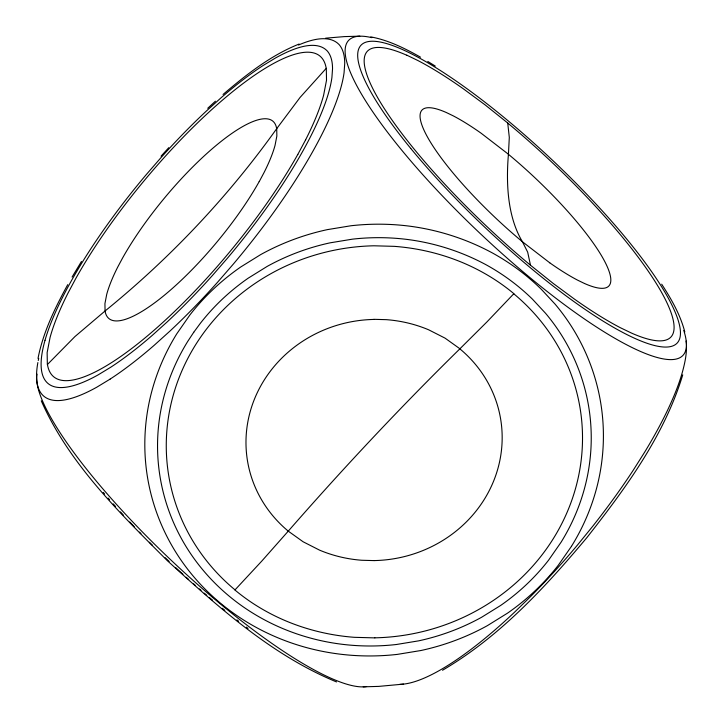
<?xml version="1.0" encoding="UTF-8"?>
<svg xmlns="http://www.w3.org/2000/svg" width="723" height="723" viewBox="0 0 723 723"><rect width="100%" height="100%" fill="white"/><g stroke="black" fill="none" stroke-linecap="round" stroke-linejoin="round"><path stroke-width="1.08" d="M507.727 123.064A208.468 45.694 43.3 0 1 659.231 288.314A208.468 45.694 43.3 0 1 631.378 333.023L620.361 327.718A211.956 46.453 43.3 0 1 574.893 299.43L553.086 283.335L530.492 265.224L527.682 252.155L522.449 241.771A942.485 251.477 -50.3 0 1 508.432 154.252L509.299 137.379L507.718 123.009L485.124 104.898L463.316 88.793A211.956 46.453 43.3 0 0 417.849 60.515L406.805 55.174M38.012 358.409C43.118 332.191 55.011 307.908 67.745 284.654M682.738 374.876C664.265 435.698 625.747 488.061 586.986 537.496C545.025 587.627 499.412 636.873 442.539 670.248M305.639 139.792L297.849 154.388M259.214 181.627L264.012 172.643A130.438 34.803 -50.3 0 0 275.065 145.269L276.855 136.014L276.728 128.631L300.081 97.424L326.308 68.269L326.516 80.271L323.606 95.291A211.956 56.557 -50.3 0 1 305.63 139.792M72.074 277.036L81.464 261.446M571.45 546.335L558.283 565.25A230.664 216.475 -9.1 0 1 507.51 613.158L487.447 625.612A230.655 216.475 -9.1 0 1 420.858 650.528L397.334 654.387A230.764 216.575 -9.1 0 1 326.263 652.065A227.872 213.854 -9.1 0 1 304.51 647.049A230.357 216.186 -9.1 0 1 256.304 627.465A228.432 214.388 -9.1 0 1 230.23 610.845A230.483 216.313 -9.1 0 1 193.149 576.032A228.242 214.207 -9.1 0 1 175.409 551.541A230.474 216.304 -9.1 0 1 154.478 506.208A229.661 215.535 -9.1 0 1 145.522 427.438A227.799 213.782 -9.1 0 1 150.465 396.556A230.754 216.566 -9.1 0 1 176.774 333.818L189.941 314.903A230.646 216.457 -9.1 0 1 240.714 266.995L260.768 254.55A230.736 216.538 -9.1 0 1 327.356 229.634L350.89 225.766A230.501 216.331 -9.1 0 1 410.248 226.254C438.789 230.059 466.561 239.06 491.92 252.689A233.267 218.924 -9.1 0 1 541.274 289.245L555.074 304.121A225.666 211.785 -9.1 0 1 577.903 337.252A230.33 216.159 -9.1 0 1 602.711 452.715A227.393 213.402 -9.1 0 1 597.767 483.588A230.7 216.511 -9.1 0 1 571.45 546.335M161.057 156.177L168.775 147.655M374.876 637.885L354.478 637.325A211.956 198.924 -9.1 0 1 285.811 620.885C267.465 613.122 250.194 602.783 234.912 589.995L261.771 561.093L288.26 531.143A942.485 251.477 -50.3 0 1 459.927 348.784L486.913 321.943L513.872 293.674C498.59 280.886 481.319 270.556 462.982 262.783A211.956 198.924 -9.1 0 0 394.306 246.353L373.908 245.793A208.468 195.644 -9.1 0 0 180.027 375.336A208.468 195.644 -9.1 0 0 235.02 589.878M207.718 108.278L215.427 101.202M223.064 94.442C246.218 74.713 270.628 55.391 299.15 44.031M110.086 379.132L96.9 387.13A230.764 61.572 -50.3 0 1 63.922 400.045A227.872 60.804 -50.3 0 1 55.933 400.533A230.357 61.464 -50.3 0 1 42.377 394.803A228.432 60.949 -50.3 0 1 37.994 386.859A230.483 61.5 -50.3 0 1 37.225 366.57A228.242 60.904 -50.3 0 1 37.867 362.566M403.551 684.112L378.725 686.389L363.217 686.841M325.603 38.174L344.329 36.611L359.828 36.159M373.791 319.322L386.344 319.665A130.438 122.413 -9.1 0 1 428.603 329.778L445.052 338.138L459.927 348.784M374.387 560.605L361.834 560.262A130.438 122.413 -9.1 0 1 319.575 550.149L303.136 541.789L288.26 531.143A128.287 120.398 -9.1 0 1 254.451 399.123A128.287 120.398 -9.1 0 1 373.755 319.439M370.791 36.891C388.567 40.19 404.934 48.387 420.542 57.198M336.538 681.943C271.848 655.219 218.626 607.338 167.456 560.786C119.629 512.896 68.992 463.633 41.265 400.813M584.545 283.515L577.749 280.226A130.438 28.586 43.3 0 1 549.769 262.82M427.781 61.446L435.273 66.064M549.769 262.82L522.449 241.771A128.287 28.116 43.3 0 1 429.2 140.045A128.287 28.116 43.3 0 1 446.344 112.535L453.122 115.797A130.438 28.586 43.3 0 1 481.111 133.204L508.432 154.252M661.681 284.184C671.306 299.051 680.343 314.677 684.808 331.956M683.768 330.465A229.652 50.33 43.3 0 1 482.277 235.481A229.652 50.33 43.3 0 1 371.83 37.659M366.624 686.534A229.652 50.33 43.3 0 1 170.257 559.394A229.652 50.33 43.3 0 1 37.063 374.125M45.016 340.289A217.487 58.03 -50.3 0 1 88.875 251.785A215.427 57.479 -50.3 0 1 105.431 227.32A218.219 58.229 -50.3 0 1 146.417 174.424L161.148 157.451A218.12 58.202 -50.3 0 1 206.38 111.026L221.247 97.614A218.201 58.22 -50.3 0 1 263.009 65.576L275.481 58.003A217.984 58.165 -50.3 0 1 302.205 46.706C310.519 44.672 320.596 44.148 327.049 50.746A220.596 58.861 -50.3 0 1 332.535 68.839L331.92 77.442A213.412 56.945 -50.3 0 1 326.95 98.147A217.813 58.12 -50.3 0 1 284.763 181.084A215.038 57.379 -50.3 0 1 268.233 205.54A218.174 58.211 -50.3 0 1 227.239 258.436L212.508 275.409A218.138 58.202 -50.3 0 1 167.275 321.834L152.408 335.246A218.129 58.202 -50.3 0 1 110.646 367.293L98.174 374.857A218.229 58.229 -50.3 0 1 66.977 387.067A215.499 57.497 -50.3 0 1 59.431 387.528A217.162 57.939 -50.3 0 1 42.458 374.604A217.966 58.156 -50.3 0 1 41.744 355.418A215.852 57.596 -50.3 0 1 45.025 340.28M298.491 45.043A230.501 61.5 -50.3 0 1 312.652 40.127C321.446 37.976 332.101 37.424 338.924 44.401A233.267 62.241 -50.3 0 1 344.726 63.543L344.076 72.625A225.666 60.217 -50.3 0 1 338.816 94.532A230.33 61.455 -50.3 0 1 294.216 182.232A227.393 60.678 -50.3 0 1 276.728 208.088A230.7 61.554 -50.3 0 1 233.384 264.022L217.804 281.97A230.664 61.545 -50.3 0 1 169.977 331.053L154.252 345.242A230.655 61.545 -50.3 0 1 110.086 379.123M38.265 360.497A228.242 60.904 -50.3 0 1 38.708 358.373M399.792 684.356A230.474 61.5 -50.3 0 0 407.6 683.488A229.661 61.283 -50.3 0 0 448.721 664.907A227.799 60.777 -50.3 0 0 468.206 651.495A230.754 61.572 -50.3 0 0 514.261 612.471L530.221 596.918A230.646 61.545 -50.3 0 0 577.578 544.907L592.607 526.416A230.736 61.563 -50.3 0 0 633.203 470.275L644.744 452.002A230.501 61.5 -50.3 0 0 668.061 409.173C675.634 392.941 682.404 376.15 685.521 358.445A233.267 62.241 -50.3 0 0 686.073 341.03M248.061 628.395A217.18 47.601 43.3 0 1 246.353 627.121M238.599 621.211A217.18 47.601 43.3 0 1 236.864 619.864M224.817 610.311A217.18 47.601 43.3 0 1 222.359 608.323M212.517 600.189A217.18 47.601 43.3 0 1 209.227 597.415M206.76 595.318A217.18 47.601 43.3 0 1 204.284 593.203M200.994 590.366A217.18 47.601 43.3 0 1 199.349 588.938M195.228 585.332A217.18 47.601 43.3 0 1 193.592 583.877M188.667 579.494A217.18 47.601 43.3 0 1 186.209 577.279M182.937 574.306A217.18 47.601 43.3 0 1 175.617 567.564M169.155 561.5A217.18 47.601 43.3 0 1 165.142 557.686M152.499 545.35A217.18 47.601 43.3 0 1 149.39 542.25M140.949 533.691A217.18 47.601 43.3 0 1 139.44 532.128M134.198 526.678A217.18 47.601 43.3 0 1 129.769 521.997M123.272 515.002A217.18 47.601 43.3 0 1 120.434 511.902M115.454 506.371A217.18 47.601 43.3 0 1 113.24 503.886M109.607 499.747A217.18 47.601 43.3 0 1 108.17 498.102M104.636 494.008A217.18 47.601 43.3 0 1 103.244 492.372M276.728 128.631A942.485 884.509 -9.1 0 1 105.061 310.989L74.939 336.575L47.347 364.591L47.14 352.589L50.05 337.569A211.956 56.557 -50.3 0 1 68.016 293.068L75.807 278.472A208.468 55.626 -50.3 0 1 226.344 96.846A208.468 55.626 -50.3 0 1 326.2 68.387M276.665 128.703A128.287 34.234 -50.3 0 0 215.219 146.218A128.287 34.234 -50.3 0 0 122.594 257.984L117.777 266.968A130.438 34.803 -50.3 0 0 106.724 294.351L104.934 303.597L105.061 310.989A128.287 34.234 -50.3 0 0 166.516 293.457A128.287 34.234 -50.3 0 0 259.132 181.69M459.864 348.857A128.287 120.398 -9.1 0 1 493.701 480.885A128.287 120.398 -9.1 0 1 374.387 560.578M508.432 154.288A128.287 28.116 43.3 0 1 601.672 255.978A128.287 28.116 43.3 0 1 584.527 283.497M297.822 154.406A208.468 55.626 -50.3 0 1 147.311 336.014A208.468 55.626 -50.3 0 1 47.456 364.473M513.764 293.791A208.468 195.644 -9.1 0 1 568.757 508.332A208.468 195.644 -9.1 0 1 374.876 637.831M530.537 265.251A208.468 45.694 43.3 0 1 379.024 100A208.468 45.694 43.3 0 1 406.886 55.291M193.755 332.255L187.772 341.346A218.219 204.799 -9.1 0 0 162.901 400.678A215.427 202.178 -9.1 0 0 158.201 429.887A217.487 204.103 -9.1 0 0 186.48 547.248A215.852 202.576 -9.1 0 0 203.262 570.402A217.966 204.564 -9.1 0 0 238.328 603.325A217.162 203.805 -9.1 0 0 308.585 637.55A215.499 202.241 -9.1 0 0 329.146 642.313A218.229 204.808 -9.1 0 0 396.358 644.509L418.608 640.858A218.129 204.717 -9.1 0 0 481.572 617.288L500.542 605.522A218.138 204.717 -9.1 0 0 548.558 560.208L561.012 542.322A218.174 204.754 -9.1 0 0 585.892 482.982A215.038 201.816 -9.1 0 0 590.583 453.791A217.813 204.419 -9.1 0 0 567.112 344.6A213.412 200.289 -9.1 0 0 545.531 313.258L532.471 299.195A220.596 207.031 -9.1 0 0 485.802 264.618C461.825 251.74 435.553 243.226 408.567 239.62A217.984 204.573 -9.1 0 0 352.426 239.159L330.176 242.82A218.201 204.781 -9.1 0 0 267.212 266.38L248.242 278.147A218.12 204.699 -9.1 0 0 200.235 323.461L193.755 332.255M410.754 148.441A217.18 47.601 43.3 0 0 676.954 343.271A217.18 47.601 43.3 0 0 469.616 90.628A217.18 47.601 43.3 0 0 410.754 148.441"/></g></svg>
